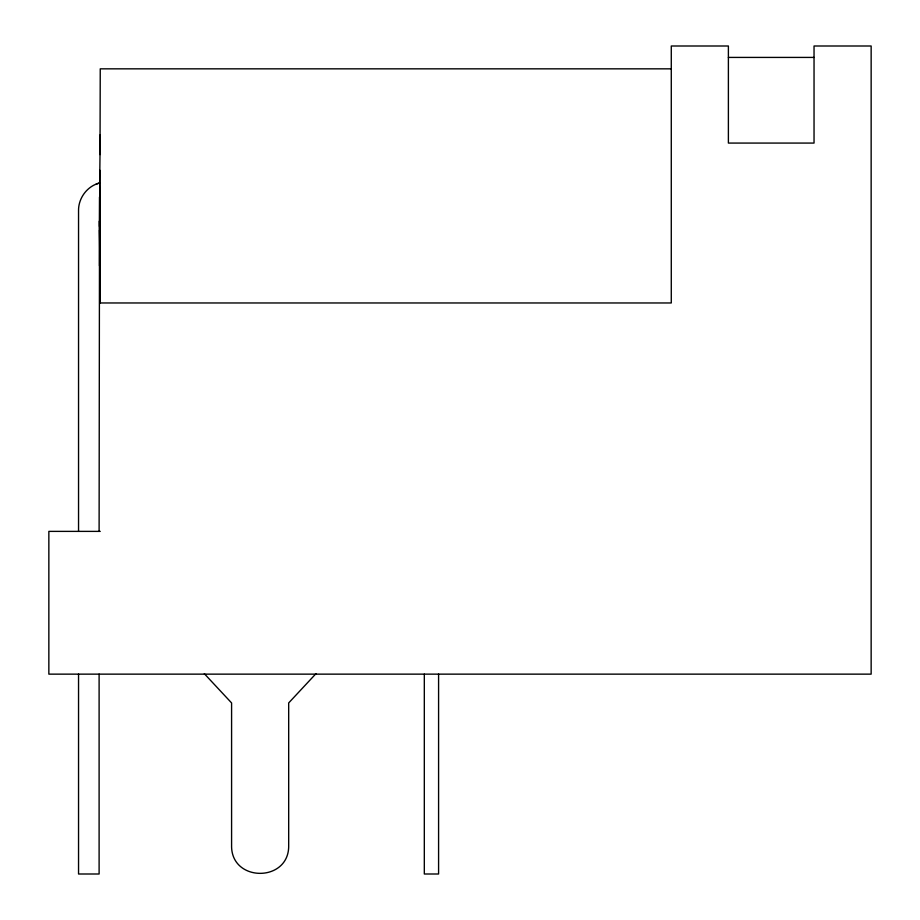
<?xml version="1.0" encoding="UTF-8"?>
<svg xmlns="http://www.w3.org/2000/svg" width="920" height="920" viewBox="0 0 920 920"><rect width="100%" height="100%" fill="white"/><g stroke="black" fill="none" stroke-linecap="round" stroke-linejoin="round"><path stroke-width="1.38" d="M99.498 265.857L99.567 196.868M99.498 226.504L99.624 197.064M99.107 531.38L99.509 220.927L100.245 302.967L671.278 302.967L671.278 46L728.387 46L728.387 143.071L814.039 143.071L814.039 46L871.148 46L871.148 674.141L48.852 674.141L48.852 531.38L100.245 531.38M78.545 531.38L78.545 210.461C78.418 197.984 87.412 185.851 99.682 183.045L100.245 264.029L99.831 170.246M100.015 154.594L100.245 68.839L671.278 68.839M100.245 134.676L99.682 183.045M315.94 673.704L288.684 702.938L288.684 845.445C289.42 882.648 230.851 882.648 231.587 845.445L231.587 702.938L204.332 673.704M96.221 184.058L99.107 183.045M728.387 57.419L814.039 57.419M100.245 302.967L99.509 230.184M438.587 674.141L438.587 874L424.315 874L424.315 674.141M99.107 674.141L99.107 874L78.545 874L78.545 674.141"/></g></svg>
